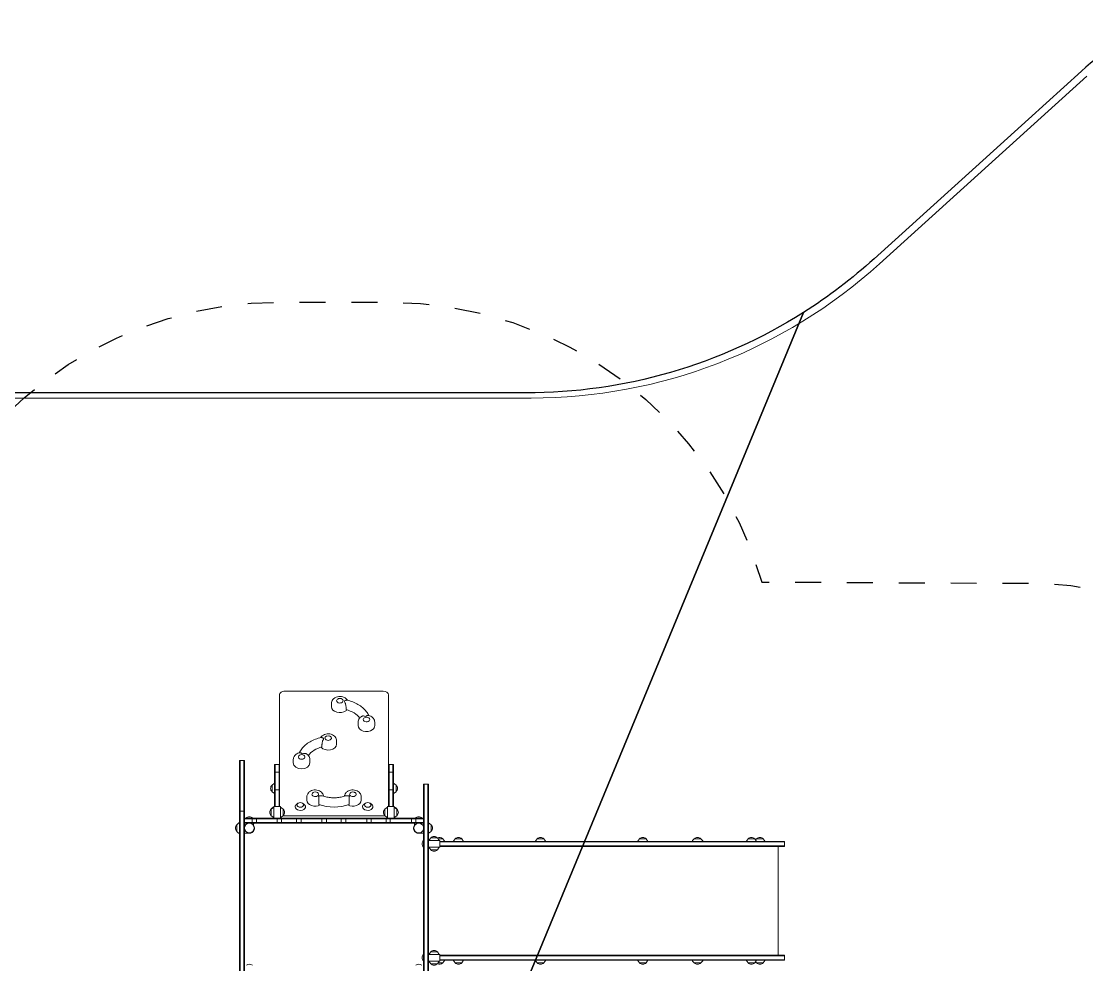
# Model space of a CAD drawing. Extents: x -14.2 to 52.3, y 3.7 to 90.9.
# Drawn here: x 33.713 to 37.82, y 10.439 to 14.077 of the extents above; entities that cross this region are included whole.
import ezdxf

# ---------------------------------------------------------------- set-up
doc = ezdxf.new("R2010")
doc.units = 0
doc.linetypes.add('limpo_PINI-PSG-PE-0102-LAZ-R00$0$HIDDEN', pattern=[0.375, 0.25, -0.125])
doc.layers.add('limpo_PINI-PSG-PE-0102-LAZ-R00$0$ARQ_PISO', color=23, linetype='Continuous', lineweight=5)
doc.layers.add('limpo_PINI-PSG-PE-0102-LAZ-R00$0$LAYOUT_AMB_LAZ_dwg', color=8, linetype='Continuous', lineweight=5)
for name, color, linetype in [('limpo_PINI-PSG-PE-0102-LAZ-R00$0$PA_BRIQ', 1, 'Continuous'), ('limpo_PINI-PSG-PE-0102-LAZ-R00$0$PA_PISO_1', 11, 'Continuous'), ('limpo_PINI-PSG-PE-0102-LAZ-R00$0$XR_ARQT', 7, 'Continuous'), ('XR_ARQT', 7, 'Continuous')]:
    doc.layers.add(name, color=color, linetype=linetype)

# ---------------------------------------------------------------- blocks, each defined once
blk = doc.blocks.new('limpo_PINI-PSG-PE-0102-LAZ-R00$0$A$Ca333d0ef')
at = {"lineweight": 0}
for p, q in [((-247.4, 8.7), (-247.4, -421.9)), ((152.6, 22.8), (-227.4, 22.8)), ((172.6, 8.7), (172.6, -421.9)), ((-46.9, -37.3), (-46.9, -23.9)), ((9, -38.9), (9, -48.1)), ((55.6, -109.8), (55.6, -96.4)), ((119.6, -109.8), (119.6, -96.4)), ((-83.8, -192.2), (-83.8, -183)), ((-27.9, -181.4), (-27.9, -167.9)), ((-401.9, -243.9), (-401.9, -2144.1)), ((-382.9, -243.9), (-401.9, -243.9)), ((-399.9, -243.9), (-399.9, -2144.1)), ((-384.9, -243.9), (-384.9, -2144.1)), ((-382.9, -2218.4), (-382.9, -243.9)), ((-194.4, -253.9), (-194.4, -240.4)), ((-130.4, -253.9), (-130.4, -240.4)), ((-266.4, -260.2), (-266.4, -421.9)), ((-247.4, -260.2), (-266.4, -260.2)), ((-264.4, -421.9), (-264.4, -260.2)), ((-249.4, -421.9), (-249.4, -260.2)), ((191.6, -260.2), (172.6, -260.2)), ((174.6, -421.9), (174.6, -260.2)), ((189.6, -260.2), (189.6, -421.9)), ((191.6, -260.2), (191.6, -421.9)), ((-247.4, -289.1), (-266.4, -289.1)), ((191.6, -289.1), (172.6, -289.1)), ((-276.4, -339), (-266.4, -331.8)), ((-276.4, -364.6), (-276.4, -339)), ((-276.4, -364.6), (-266.4, -371.8)), ((-247.4, -356.9), (-266.4, -356.9)), ((191.6, -356.9), (172.6, -356.9)), ((201.6, -339), (191.6, -331.8)), ((201.6, -364.6), (191.6, -371.8)), ((201.6, -339), (201.6, -364.6)), ((307.6, -335.3), (307.6, -1294.1)), ((326.6, -335.3), (307.6, -335.3)), ((309.6, -2201.6), (309.6, -335.3)), ((324.6, -2201.6), (324.6, -335.3)), ((326.6, -335.3), (326.6, -2201.6)), ((-176.3, -409.1), (-181.3, -412.5)), ((-158.5, -409.1), (-153.5, -412.5)), ((-141.9, -397.9), (-141.9, -384.5)), ((-95.8, -404.8), (-95.8, -414)), ((21, -414), (21, -404.8)), ((67.1, -397.9), (67.1, -384.5)), ((83.7, -409.1), (78.7, -412.5)), ((101.5, -409.1), (106.5, -412.5)), ((-382.9, -439.1), (-401.9, -439.1)), ((-279.9, -431.6), (-269.9, -424.4)), ((-279.9, -457.2), (-279.9, -431.6)), ((-276.4, -427.4), (-269.9, -422.7)), ((-276.4, -429.1), (-276.4, -427.4)), ((-269.9, -421.9), (-243.9, -421.9)), ((-269.9, -421.9), (-269.9, -466.9)), ((-268.7, -421.9), (-266.4, -420.2)), ((-243.9, -421.9), (-243.9, -466.9)), ((-233.9, -431.6), (-243.9, -424.4)), ((-233.9, -431.6), (-233.9, -457.2)), ((159.1, -431.6), (169.1, -424.4)), ((159.1, -457.2), (159.1, -431.6)), ((169.1, -421.9), (195.1, -421.9)), ((169.1, -421.9), (169.1, -466.9)), ((193.9, -421.9), (191.6, -420.2)), ((195.1, -421.9), (195.1, -466.9)), ((201.6, -427.4), (195.1, -422.7)), ((205.1, -431.6), (195.1, -424.4)), ((201.6, -427.4), (201.6, -429.1)), ((205.1, -431.6), (205.1, -457.2)), ((-411.9, -492.1), (-405.3, -485.6)), ((-411.9, -492.1), (-411.9, -517.7)), ((-404, -485), (-401.9, -484.9)), ((-382.9, -466.9), (307.6, -466.9)), ((307.6, -468.9), (-382.9, -468.9)), ((-382.9, -483.9), (307.6, -483.9)), ((-382.9, -485.9), (307.6, -485.9)), ((-353.6, -466.9), (-353.6, -485.9)), ((-336.2, -466.9), (-336.2, -485.9)), ((-279.9, -457.2), (-269.9, -464.4)), ((-256.7, -466.9), (-256.7, -485.9)), ((-233.9, -457.2), (-243.9, -464.4)), ((-239.4, -466.9), (-239.4, -485.9)), ((-235.1, -458), (160.3, -458)), ((-182, -466.9), (-182, -485.9)), ((-164.7, -466.9), (-164.7, -485.9)), ((-84, -466.9), (-84, -485.9)), ((-66.7, -466.9), (-66.7, -485.9)), ((-9.3, -466.9), (-9.3, -485.9)), ((8, -466.9), (8, -485.9)), ((88.7, -466.9), (88.7, -485.9)), ((106, -466.9), (106, -485.9)), ((159.1, -457.2), (169.1, -464.4)), ((163.8, -466.9), (163.8, -485.9)), ((178.9, -466.9), (178.9, -485.9)), ((205.1, -457.2), (195.1, -464.4)), ((261, -466.9), (261, -485.9)), ((278.3, -466.9), (278.3, -485.9)), ((336.6, -492.1), (326.6, -484.9)), ((336.6, -492.1), (336.6, -517.7)), ((-411.9, -517.7), (-405.3, -524.2)), ((-404, -524.8), (-401.9, -524.9)), ((-363.9, -524.9), (-382.9, -524.9)), ((307.6, -524.9), (289.1, -524.9)), ((336.6, -517.7), (326.6, -524.9)), ((336.6, -517.7), (326.6, -524.9)), ((307.4, -553.4), (307.4, -578.4)), ((326.6, -552.9), (370.9, -552.9)), ((335.6, -542.9), (328.4, -552.9)), ((335.6, -542.9), (361.2, -542.9)), ((361.2, -542.9), (368.4, -552.9)), ((363.7, -546.4), (382.2, -546.4)), ((370.9, -578.9), (370.9, -552.9)), ((1699.7, -556.4), (370.9, -556.4)), ((370.9, -558.4), (1699.7, -558.4)), ((370.9, -573.4), (1699.7, -573.4)), ((382.2, -546.4), (389.4, -556.4)), ((429.5, -546.4), (422.3, -556.4)), ((429.5, -546.4), (455.1, -546.4)), ((455.1, -546.4), (462.3, -556.4)), ((745.9, -546.4), (738.6, -556.4)), ((745.9, -546.4), (771.5, -546.4)), ((771.5, -546.4), (778.7, -556.4)), ((1140.3, -546.4), (1133.1, -556.4)), ((1140.3, -546.4), (1165.9, -546.4)), ((1165.9, -546.4), (1173.1, -556.4)), ((1344.3, -554.3), (1344.2, -556.4)), ((1351.4, -546.4), (1344.9, -553)), ((1377, -546.4), (1351.4, -546.4)), ((1377, -546.4), (1383.6, -553)), ((1384.1, -554.3), (1384.2, -556.4)), ((1558.8, -546.4), (1551.6, -556.4)), ((1558.8, -546.4), (1584.4, -546.4)), ((1584.4, -546.4), (1591.6, -556.4)), ((1591.9, -546.4), (1588.2, -551.6)), ((1591.9, -546.4), (1617.5, -546.4)), ((1617.5, -546.4), (1624.7, -556.4)), ((1699.7, -575.4), (1699.7, -556.4)), ((326.6, -578.9), (370.9, -578.9)), ((335.6, -588.9), (328.4, -578.9)), ((361.2, -588.9), (335.6, -588.9)), ((361.2, -588.9), (368.4, -578.9)), ((1699.7, -575.4), (370.9, -575.4)), ((1675.1, -995.4), (1675.1, -575.4)), ((335.6, -981.9), (328.4, -991.9)), ((335.6, -981.9), (361.2, -981.9)), ((361.2, -981.9), (368.4, -991.9)), ((307.4, -992.4), (307.4, -1017.4)), ((326.6, -991.9), (370.9, -991.9)), ((326.6, -1017.9), (370.9, -1017.9)), ((335.6, -1027.9), (328.4, -1017.9)), ((361.2, -1027.9), (368.4, -1017.9)), ((382.2, -1024.4), (363.7, -1024.4)), ((370.9, -1017.9), (370.9, -991.9)), ((1699.7, -995.4), (370.9, -995.4)), ((370.9, -997.4), (1699.7, -997.4)), ((370.9, -1012.4), (1699.7, -1012.4)), ((1699.7, -1014.4), (370.9, -1014.4)), ((382.2, -1024.4), (389.4, -1014.4)), ((429.5, -1024.4), (422.3, -1014.4)), ((455.1, -1024.4), (429.5, -1024.4)), ((455.1, -1024.4), (462.3, -1014.4)), ((745.9, -1024.4), (738.6, -1014.4)), ((771.5, -1024.4), (745.9, -1024.4)), ((771.5, -1024.4), (778.7, -1014.4)), ((1140.3, -1024.4), (1133.1, -1014.4)), ((1165.9, -1024.4), (1140.3, -1024.4)), ((1165.9, -1024.4), (1173.1, -1014.4)), ((1344.3, -1016.6), (1344.2, -1014.4)), ((1351.4, -1024.4), (1344.9, -1017.9)), ((1351.4, -1024.4), (1377, -1024.4)), ((1377, -1024.4), (1383.6, -1017.9)), ((1384.1, -1016.6), (1384.2, -1014.4)), ((1558.8, -1024.4), (1551.6, -1014.4)), ((1584.4, -1024.4), (1558.8, -1024.4)), ((1584.4, -1024.4), (1591.6, -1014.4)), ((1591.9, -1024.4), (1588.2, -1019.2)), ((1617.5, -1024.4), (1591.9, -1024.4)), ((1617.5, -1024.4), (1624.7, -1014.4)), ((1699.7, -1014.4), (1699.7, -995.4)), ((361.2, -1027.9), (335.6, -1027.9))]:
    blk.add_line(p, q, dxfattribs=at)
at = {"linetype": 'limpo_PINI-PSG-PE-0102-LAZ-R00$0$HIDDEN', "ltscale": 0.5, "flags": 128}
blk.add_lwpolyline([(-1615.8, 637.2, -0.295352), (-247.4, 1522.8), (172.6, 1522.8, -0.333185), (1612.4, 443.6), (1674.7, 443.6), (2703.3, 438.7, -0.403362), (3675.1, -553), (3675.1, -1011, -0.389518), (2745.6, -2002.8), (1827.1, -2002.8), (1827.1, -2257.3, -0.006455), (1826.6, -2296), (1826.6, -2315.5, -0.002246), (1825.4, -2329.1, -0.347543), (603, -3731.7, -0.090291), (-644.4, -3737.8, -0.233458), (-1714.6, -2951, -0.288049), (-2591.9, -1554.6), (-2591.9, -1454.6, -0.234346), (-1979.9, -220.7, -0.036447), (-1881, 5.5, -0.115714)], format="xyb", close=True, dxfattribs=at)
at = {"lineweight": 0}
blk.add_circle((-363.9, -504.9), 19, dxfattribs=at)
for centre, radius, start, end in [((-14.9, -22.1), 17, 73.4317, 106.5683), ((87.6, -94.6), 17, 73.4317, 106.5683), ((-59.9, -166.2), 17, 73.4317, 106.5683), ((-162.4, -238.7), 17, 73.4317, 106.5683), ((-264.9, -351.8), 17, 132.6679, 227.3321), ((-109.9, -382.7), 17, 73.4317, 106.5683), ((35.1, -382.7), 17, 73.4317, 106.5683), ((190.1, -351.8), 17, 312.6679, 47.3321), ((-167.4, -423.8), 17, 73.4317, 106.5683), ((92.6, -423.8), 17, 73.4317, 106.5683), ((-268.4, -444.4), 17, 132.6679, 227.3321), ((-264.9, -440.2), 17, 132.6679, 147.6502), ((-245.4, -444.4), 17, 312.6679, 47.3321), ((170.6, -444.4), 17, 132.6679, 227.3321), ((190.1, -440.2), 17, 32.3498, 47.3321), ((193.6, -444.4), 17, 312.6679, 47.3321), ((-400.3, -504.9), 17, 132.6679, 227.3321), ((-403.9, -487), 2, 93, 134.988), ((-363.9, -478.4), 17, 42.6679, 137.3321), ((-343.1, -490.9), 5, 90, 214.0558), ((268.4, -490.9), 5, 325.9442, 90), ((289.1, -504.9), 19, 13.1736, 346.8264), ((289.1, -478.4), 17, 42.6679, 137.3321), ((325.1, -504.9), 17, 312.6679, 47.3321), ((-403.9, -522.8), 2, 225.012, 267), ((-363.9, -504.9), 20, 270, 34.0558), ((289.1, -504.9), 20, 145.9442, 270), ((325.1, -504.9), 17, 312.6679, 0.0003), ((318.9, -565.9), 17, 132.6679, 227.3321), ((316.1, -566.1), 11, 140.5994, 142.9709), ((316.1, -566.1), 11, 217.0291, 219.4006), ((348.4, -554.5), 17, 42.6679, 137.3321), ((369.4, -558), 17, 42.6679, 118.5143), ((442.3, -558), 17, 42.6679, 137.3321), ((758.7, -558), 17, 42.6679, 137.3321), ((1153.1, -558), 17, 42.6679, 137.3321), ((1346.3, -554.4), 2, 135.012, 177), ((1364.2, -558), 17, 42.6679, 137.3321), ((1382.1, -554.4), 2, 3, 44.988), ((1571.6, -558), 17, 42.6679, 137.3321), ((1604.7, -558), 17, 42.6679, 137.3321), ((348.4, -577.4), 17, 222.6679, 317.3321), ((348.4, -993.5), 17, 42.6679, 137.3321), ((318.9, -1004.9), 17, 132.6679, 227.3321), ((316.1, -1004.8), 11, 140.5994, 142.9709), ((316.1, -1004.8), 11, 217.0291, 219.4006), ((369.4, -1012.9), 17, 241.4857, 317.3321), ((442.3, -1012.9), 17, 222.6679, 317.3321), ((758.7, -1012.9), 17, 222.6679, 317.3321), ((1153.1, -1012.9), 17, 222.6679, 317.3321), ((1346.3, -1016.5), 2, 183, 224.988), ((1364.2, -1012.9), 17, 222.6679, 317.3321), ((1382.1, -1016.5), 2, 315.012, 357), ((1571.6, -1012.9), 17, 222.6679, 317.3321), ((1604.7, -1012.9), 17, 222.6679, 317.3321), ((-363.9, -1046.3), 17, 47.0207, 132.9793), ((289.1, -1046.3), 17, 47.0207, 132.9793), ((348.4, -1016.4), 17, 222.6679, 317.3321)]:
    blk.add_arc(centre, radius, start, end, dxfattribs=at)
for centre, major_axis, start_param, end_param in [((-227.4, 8.7), (20, 0), 1.570796, 3.141593), ((152.6, 8.7), (-20, 0), 3.141593, 4.712389), ((-14.9, -37.3), (32, 0), 3.141593, 5.497787), ((-14.9, -14), (-12.5, 0), 5.110648, 6.283185), ((-14.9, -14), (-12.5, 0), 0, 4.31413), ((-14.9, -14), (-18, 0), 2.87556, 3.09971), ((-14.9, -37.3), (32, 0), 5.497787, 5.738336), ((-23.1, -111.3), (-95, 0), 3.614071, 4.368034), ((87.6, -86.5), (-12.5, 0), 5.110648, 6.283185), ((87.6, -86.5), (-12.5, 0), 0, 4.31413), ((87.6, -86.5), (-18, 0), 4.754272, 4.978422), ((87.6, -109.8), (32, 0), 3.141593, 5.497787), ((87.6, -109.8), (32, 0), 5.497787, 6.283185), ((-59.9, -158), (-18, 0), 0.041883, 0.266033), ((-59.9, -158), (-12.5, 0), 5.110648, 7.853982), ((-59.9, -158), (-12.5, 0), 1.570796, 4.31413), ((-51.7, -255.4), (-95, 0), 5.056743, 5.810707), ((-59.9, -181.4), (32, 0), 3.686442, 6.283185), ((-162.4, -230.5), (-12.5, 0), 5.110648, 7.853982), ((-162.4, -230.5), (-12.5, 0), 1.570796, 4.31413), ((-162.4, -230.5), (-18, 0), 4.446356, 4.670506), ((-162.4, -253.9), (32, 0), 3.141593, 6.283185), ((-109.9, -374.6), (12.5, 0), 1.969056, 7.068583), ((-109.9, -374.6), (12.5, 0), 0.785398, 1.172537), ((35.1, -374.6), (12.5, 0), 1.969056, 7.068583), ((35.1, -374.6), (12.5, 0), 0.785398, 1.172537), ((-167.4, -415.6), (-12.5, 0), 5.110648, 6.283185), ((-167.4, -415.6), (-12.5, 0), 0, 4.31413), ((-109.9, -397.9), (-32, 0), 0, 2.226317), ((-109.9, -374.6), (18, 0), 5.53967, 5.76382), ((35.1, -397.9), (-32, 0), 0.915276, 3.141593), ((35.1, -374.6), (18, 0), 3.660958, 3.885108), ((92.6, -415.6), (-12.5, 0), 5.110648, 6.283185), ((92.6, -415.6), (-12.5, 0), 0, 4.31413), ((-167.4, -422.7), (-20, 0), 0, 3.946827), ((-167.4, -422.7), (-20, 0), 5.477951, 6.283185), ((-37.4, -334.2), (127, 0), 4.234514, 5.190264), ((92.6, -422.7), (-20, 0), 0, 3.946827), ((92.6, -422.7), (-20, 0), 5.477951, 6.283185)]:
    blk.add_ellipse(centre, major_axis=major_axis, ratio=0.707107, start_param=start_param, end_param=end_param, dxfattribs=at)
for centre in [(-167.4, -415.6), (92.6, -415.6)]:
    blk.add_ellipse(centre, major_axis=(-12.8, 0), ratio=0.707107, dxfattribs=at)
for points, knots in [([(14, -12.3), (13.4, -11.2), (12.7, -10.2), (10.1, -6.9), (8, -4.9), (2.9, -1.4), (0, 0), (-6.4, 2.1), (-9.8, 2.7), (-16.8, 3), (-20.4, 2.6), (-27.3, 1), (-30.6, -0.3), (-36.6, -3.8), (-39.2, -6), (-43.4, -11.1), (-44.9, -13.9), (-46.6, -19.1), (-46.9, -21.5), (-46.9, -23.9)], [0.3794, 0.3794, 0.3794, 0.3794, 0.499717, 0.499717, 0.794797, 0.794797, 1.138817, 1.138817, 1.512545, 1.512545, 1.892743, 1.892743, 2.269991, 2.269991, 2.623666, 2.623666, 2.921955, 2.921955, 3.141593, 3.141593, 3.141593, 3.141593]), ([(2.4, -17.3), (2.4, -17.3), (2.4, -17.3), (3.3, -18.4), (4.1, -19.5), (5.4, -22.1), (6, -23.5), (7.2, -26.8), (7.7, -28.6), (8.4, -32.1), (8.6, -33.7), (8.9, -36.6), (9, -37.8), (9, -38.9)], [-0.022184, -0.022184, -0.022184, -0.022184, 0, 0, 5.012804, 5.012804, 10.049289, 10.049289, 15.823815, 15.823815, 20.772311, 20.772311, 25.383654, 25.383654, 25.383654, 25.383654]), ([(12.2, -11.9), (11.4, -11.7), (10.4, -11.8), (8.4, -12.2), (7.4, -12.5), (5.3, -13.4), (4.2, -13.9), (3.1, -14.5), (3.1, -14.5), (3.1, -14.5)], [10.989916, 10.989916, 10.989916, 10.989916, 15.677236, 15.677236, 19.91482, 19.91482, 24.155999, 24.155999, 24.177744, 24.177744, 24.177744, 24.177744]), ([(12.2, -11.9), (19.9, -13.5), (27.4, -15.7), (41.7, -21.1), (48.6, -24.2), (61.4, -31.6), (67.4, -35.7), (78.2, -44.9), (83, -49.9), (90.9, -60.1), (94.1, -65.3), (96.7, -70.7)], [5.0034144, 5.0034144, 5.0034144, 5.0034144, 5.1983385, 5.1983385, 5.3932625, 5.3932625, 5.5881865, 5.5881865, 5.7831105, 5.7831105, 5.9593292, 5.9593292, 5.9593292, 5.9593292]), ([(69.9, -74), (69.5, -74.2), (69.2, -74.4), (66, -76.3), (63.3, -78.5), (59.2, -83.6), (57.6, -86.4), (56, -91.6), (55.6, -94), (55.6, -96.4)], [2.2295484, 2.2295484, 2.2295484, 2.2295484, 2.2699913, 2.2699913, 2.6236661, 2.6236661, 2.921955, 2.921955, 3.1415927, 3.1415927, 3.1415927, 3.1415927]), ([(69.9, -74), (71.1, -73.4), (72.5, -72.9), (75.5, -72.6), (77, -72.7), (79.9, -73.2), (81.4, -73.6), (82.9, -74.2), (82.9, -74.2), (82.9, -74.2)], [9.70263, 9.70263, 9.70263, 9.70263, 15.199836, 15.199836, 20.192137, 20.192137, 25.160963, 25.160963, 25.182953, 25.182953, 25.182953, 25.182953]), ([(86.8, -73.8), (86.8, -73.8), (86.9, -73.7), (87.7, -72.9), (88.6, -72.3), (90.4, -71.2), (91.3, -70.7), (93.1, -70.2), (94, -70.2), (94.8, -70.3)], [-0.021894, -0.021894, -0.021894, -0.021894, 0, 0, 4.270242, 4.270242, 8.536865, 8.536865, 13.189744, 13.189744, 13.189744, 13.189744]), ([(119.6, -96.4), (119.6, -93.7), (119.1, -91.1), (117.4, -86.1), (116.1, -83.8), (112.7, -79.4), (110.5, -77.4), (105.5, -73.9), (102.5, -72.5), (97.9, -71), (96.4, -70.6), (94.8, -70.3)], [0, 0, 0, 0, 0.242981, 0.242981, 0.499717, 0.499717, 0.794797, 0.794797, 1.138817, 1.138817, 1.310909, 1.310909, 1.310909, 1.310909]), ([(-171.5, -214.8), (-168.9, -209.4), (-165.7, -204.2), (-157.8, -193.9), (-153, -188.9), (-142.2, -179.8), (-136.2, -175.6), (-123.4, -168.3), (-116.6, -165.1), (-102.2, -159.8), (-94.7, -157.6), (-87, -156)], [3.4654488, 3.4654488, 3.4654488, 3.4654488, 3.6416674, 3.6416674, 3.8365914, 3.8365914, 4.0315155, 4.0315155, 4.2264395, 4.2264395, 4.4213635, 4.4213635, 4.4213635, 4.4213635]), ([(-27.9, -167.9), (-27.9, -165.3), (-28.3, -162.7), (-30.1, -157.7), (-31.4, -155.3), (-34.8, -150.9), (-37, -149), (-42, -145.5), (-44.9, -144.1), (-51.3, -142), (-54.8, -141.4), (-61.8, -141.1), (-65.3, -141.4), (-72.2, -143), (-75.5, -144.3), (-81.5, -147.9), (-84.2, -150.1), (-87.3, -153.9), (-88.1, -155.1), (-88.8, -156.3)], [6.283185, 6.283185, 6.283185, 6.283185, 6.526166, 6.526166, 6.782902, 6.782902, 7.077982, 7.077982, 7.422002, 7.422002, 7.79573, 7.79573, 8.175928, 8.175928, 8.553177, 8.553177, 8.906851, 8.906851, 9.045378, 9.045378, 9.045378, 9.045378]), ([(-77.9, -158.6), (-77.9, -158.6), (-77.9, -158.6), (-79, -158), (-80.1, -157.4), (-82.2, -156.5), (-83.3, -156.2), (-85.2, -155.8), (-86.2, -155.8), (-87, -156)], [-0.021894, -0.021894, -0.021894, -0.021894, 0, 0, 4.270242, 4.270242, 8.536865, 8.536865, 13.256305, 13.256305, 13.256305, 13.256305]), ([(-83.8, -183), (-83.8, -181.9), (-83.7, -180.6), (-83.4, -177.8), (-83.2, -176.2), (-82.5, -172.7), (-82, -170.8), (-80.8, -167.6), (-80.2, -166.2), (-78.9, -163.6), (-78.1, -162.4), (-77.2, -161.4), (-77.2, -161.4), (-77.2, -161.4)], [0, 0, 0, 0, 4.570887, 4.570887, 9.47597, 9.47597, 15.199836, 15.199836, 20.192137, 20.192137, 25.160963, 25.160963, 25.182953, 25.182953, 25.182953, 25.182953]), ([(-169.6, -214.4), (-170.2, -214.5), (-170.7, -214.6), (-174.7, -215.5), (-178.1, -216.8), (-184, -220.4), (-186.7, -222.6), (-190.8, -227.7), (-192.4, -230.4), (-194, -235.7), (-194.4, -238.1), (-194.4, -240.4)], [1.830684, 1.830684, 1.830684, 1.830684, 1.892743, 1.892743, 2.269991, 2.269991, 2.623666, 2.623666, 2.921955, 2.921955, 3.141593, 3.141593, 3.141593, 3.141593]), ([(-169.6, -214.4), (-168.8, -214.2), (-167.9, -214.3), (-166.1, -214.8), (-165.2, -215.2), (-163.4, -216.3), (-162.5, -217), (-161.7, -217.8), (-161.7, -217.8), (-161.6, -217.8)], [11.056024, 11.056024, 11.056024, 11.056024, 15.677236, 15.677236, 19.91482, 19.91482, 24.155999, 24.155999, 24.177744, 24.177744, 24.177744, 24.177744]), ([(-157.7, -218.3), (-157.7, -218.3), (-157.7, -218.2), (-156.2, -217.6), (-154.7, -217.2), (-151.8, -216.7), (-150.3, -216.7), (-147.3, -217), (-145.9, -217.4), (-144.7, -218.1)], [-0.022184, -0.022184, -0.022184, -0.022184, 0, 0, 5.012804, 5.012804, 10.049289, 10.049289, 15.59515, 15.59515, 15.59515, 15.59515]), ([(-130.4, -240.4), (-130.4, -237.8), (-130.9, -235.2), (-132.6, -230.2), (-133.9, -227.8), (-137.3, -223.4), (-139.5, -221.5), (-142.7, -219.2), (-143.7, -218.6), (-144.7, -218.1)], [0, 0, 0, 0, 0.2429809, 0.2429809, 0.4997168, 0.4997168, 0.7947967, 0.7947967, 0.9120442, 0.9120442, 0.9120442, 0.9120442]), ([(-78, -382), (-78.2, -380.2), (-78.6, -378.5), (-80.1, -374.2), (-81.4, -371.9), (-84.8, -367.5), (-87, -365.5), (-92, -362), (-95, -360.6), (-101.3, -358.5), (-104.8, -357.9), (-111.8, -357.7), (-115.4, -358), (-122.2, -359.6), (-125.6, -360.9), (-131.5, -364.4), (-134.2, -366.6), (-138.3, -371.7), (-139.9, -374.5), (-141.5, -379.7), (-141.9, -382.1), (-141.9, -384.5)], [0.078262, 0.078262, 0.078262, 0.078262, 0.242981, 0.242981, 0.499717, 0.499717, 0.794797, 0.794797, 1.138817, 1.138817, 1.512545, 1.512545, 1.892743, 1.892743, 2.269991, 2.269991, 2.623666, 2.623666, 2.921955, 2.921955, 3.141593, 3.141593, 3.141593, 3.141593]), ([(67.1, -384.5), (67.1, -381.9), (66.6, -379.2), (64.9, -374.2), (63.6, -371.9), (60.2, -367.5), (58, -365.5), (53, -362), (50, -360.6), (43.7, -358.5), (40.2, -357.9), (33.2, -357.7), (29.6, -358), (22.8, -359.6), (19.4, -360.9), (13.5, -364.4), (10.8, -366.6), (6.7, -371.7), (5.1, -374.5), (3.7, -378.9), (3.4, -380.4), (3.2, -382)], [0, 0, 0, 0, 0.242981, 0.242981, 0.499717, 0.499717, 0.794797, 0.794797, 1.138817, 1.138817, 1.512545, 1.512545, 1.892743, 1.892743, 2.269991, 2.269991, 2.623666, 2.623666, 2.921955, 2.921955, 3.06333, 3.06333, 3.06333, 3.06333]), ([(-96.7, -383.2), (-96.7, -383.2), (-96.7, -383.2), (-96.5, -384.2), (-96.3, -385.3), (-96.1, -387.7), (-96, -388.9), (-95.9, -392.1), (-95.8, -393.9), (-95.8, -397.5), (-95.8, -399.2), (-95.8, -402.3), (-95.8, -403.7), (-95.8, -404.8)], [-0.021894, -0.021894, -0.021894, -0.021894, 0, 0, 4.270242, 4.270242, 8.536865, 8.536865, 14.222965, 14.222965, 19.378136, 19.378136, 24.32153, 24.32153, 24.32153, 24.32153]), ([(-81.7, -380.7), (-82.7, -380.4), (-83.9, -380.2), (-86.5, -380), (-88, -380.1), (-91, -380.4), (-92.6, -380.6), (-94.3, -380.9), (-94.3, -380.9), (-94.3, -380.9)], [10.624965, 10.624965, 10.624965, 10.624965, 15.199836, 15.199836, 20.192137, 20.192137, 25.160963, 25.160963, 25.182953, 25.182953, 25.182953, 25.182953]), ([(6.9, -380.7), (1.5, -382.6), (-4.2, -384.2), (-16, -386.6), (-22, -387.4), (-34.3, -388.2), (-40.5, -388.2), (-52.8, -387.4), (-58.8, -386.6), (-70.6, -384.2), (-76.3, -382.6), (-81.7, -380.7)], [1.1041959, 1.1041959, 1.1041959, 1.1041959, 1.2908361, 1.2908361, 1.4774762, 1.4774762, 1.6641164, 1.6641164, 1.8507566, 1.8507566, 2.0373968, 2.0373968, 2.0373968, 2.0373968]), ([(19.5, -380.9), (19.5, -380.9), (19.5, -380.9), (17.8, -380.6), (16.2, -380.4), (13.2, -380.1), (11.7, -380), (9.1, -380.2), (7.9, -380.4), (6.9, -380.7)], [-0.022184, -0.022184, -0.022184, -0.022184, 0, 0, 5.012804, 5.012804, 10.049289, 10.049289, 14.664651, 14.664651, 14.664651, 14.664651]), ([(21, -404.8), (21, -403.7), (21, -402.3), (21, -399.2), (21, -397.5), (21, -393.9), (21.1, -392.1), (21.2, -388.9), (21.3, -387.7), (21.5, -385.3), (21.7, -384.2), (21.8, -383.2), (21.8, -383.2), (21.8, -383.2)], [0, 0, 0, 0, 4.90975, 4.90975, 10.029835, 10.029835, 15.677236, 15.677236, 19.91482, 19.91482, 24.155999, 24.155999, 24.177744, 24.177744, 24.177744, 24.177744])]:
    blk.add_open_spline(points, degree=3, knots=knots, dxfattribs=at)
blk = doc.blocks.new('limpo_PINI-PSG-PE-0102-LAZ-R00$0$LAYOUT_AMB_LAZ_dwg-2867451-5PPE_008_LAZER__P_A_0_09_')
at = {"layer": 'limpo_PINI-PSG-PE-0102-LAZ-R00$0$ARQ_PISO', "color": 9}
for p, q in [((46353.4, 8085.8), (45554, 7362)), ((41154.3, 6844.6), (44211.6, 6844.6))]:
    blk.add_line(p, q, dxfattribs=at)
blk.add_arc((44211.6, 8844.6), 2000, 270, 312.161, dxfattribs=at)
blk = doc.blocks.new('limpo_PINI-PSG-PE-0102-LAZ-R00$0$A$C745163c0')
at = {"layer": 'limpo_PINI-PSG-PE-0102-LAZ-R00$0$LAYOUT_AMB_LAZ_dwg', "color": 9}
blk.add_blockref('limpo_PINI-PSG-PE-0102-LAZ-R00$0$LAYOUT_AMB_LAZ_dwg-2867451-5PPE_008_LAZER__P_A_0_09_', (-22615.1, -15829.6), dxfattribs=at)
blk = doc.blocks.new('limpo_PINI-PSG-PE-0102-LAZ-R00')
at = {"layer": 'limpo_PINI-PSG-PE-0102-LAZ-R00$0$XR_ARQT', "xscale": 0.001000000000038553, "yscale": 0.001000000000038553, "zscale": 0.001000000000038553}
blk.add_blockref('limpo_PINI-PSG-PE-0102-LAZ-R00$0$A$C745163c0', (14.124, 21.592), dxfattribs=at)
at = {"layer": 'limpo_PINI-PSG-PE-0102-LAZ-R00$0$PA_PISO_1'}
for points in [[(39.279, 10.5944, 0.322187), (39.4201, 11.7534), (38.1535, 14.0599, 0.092241), (37.842, 13.8681), (37.6376, 13.683), (37.0426, 13.1443, -0.042904), (36.7699, 12.9369), (35.6875, 10.3189, -0.377609), (34.5011, 9.736), (32.6429, 10.2411), (32.6427, 7.077), (35.9778, 7.0119)], [(36.7699, 12.9369, -0.142028), (35.7002, 12.6268), (32.6429, 12.6268), (32.6429, 10.2411), (34.5011, 9.736, 0.377609), (35.6875, 10.3189)]]:
    blk.add_lwpolyline(points, format="xyb", close=True, dxfattribs=at)
at = {"layer": 'limpo_PINI-PSG-PE-0102-LAZ-R00$0$PA_BRIQ', "xscale": 0.001, "yscale": 0.001, "zscale": 0.001}
blk.add_blockref('limpo_PINI-PSG-PE-0102-LAZ-R00$0$A$Ca333d0ef', (34.9977, 11.4538), dxfattribs=at)

msp = doc.modelspace()

# ---------------------------------------------------------------- block references
at = {"layer": 'XR_ARQT'}
msp.add_blockref('limpo_PINI-PSG-PE-0102-LAZ-R00', (-0.0418, 0.017), dxfattribs=at)

doc.saveas('drawing.dxf')
